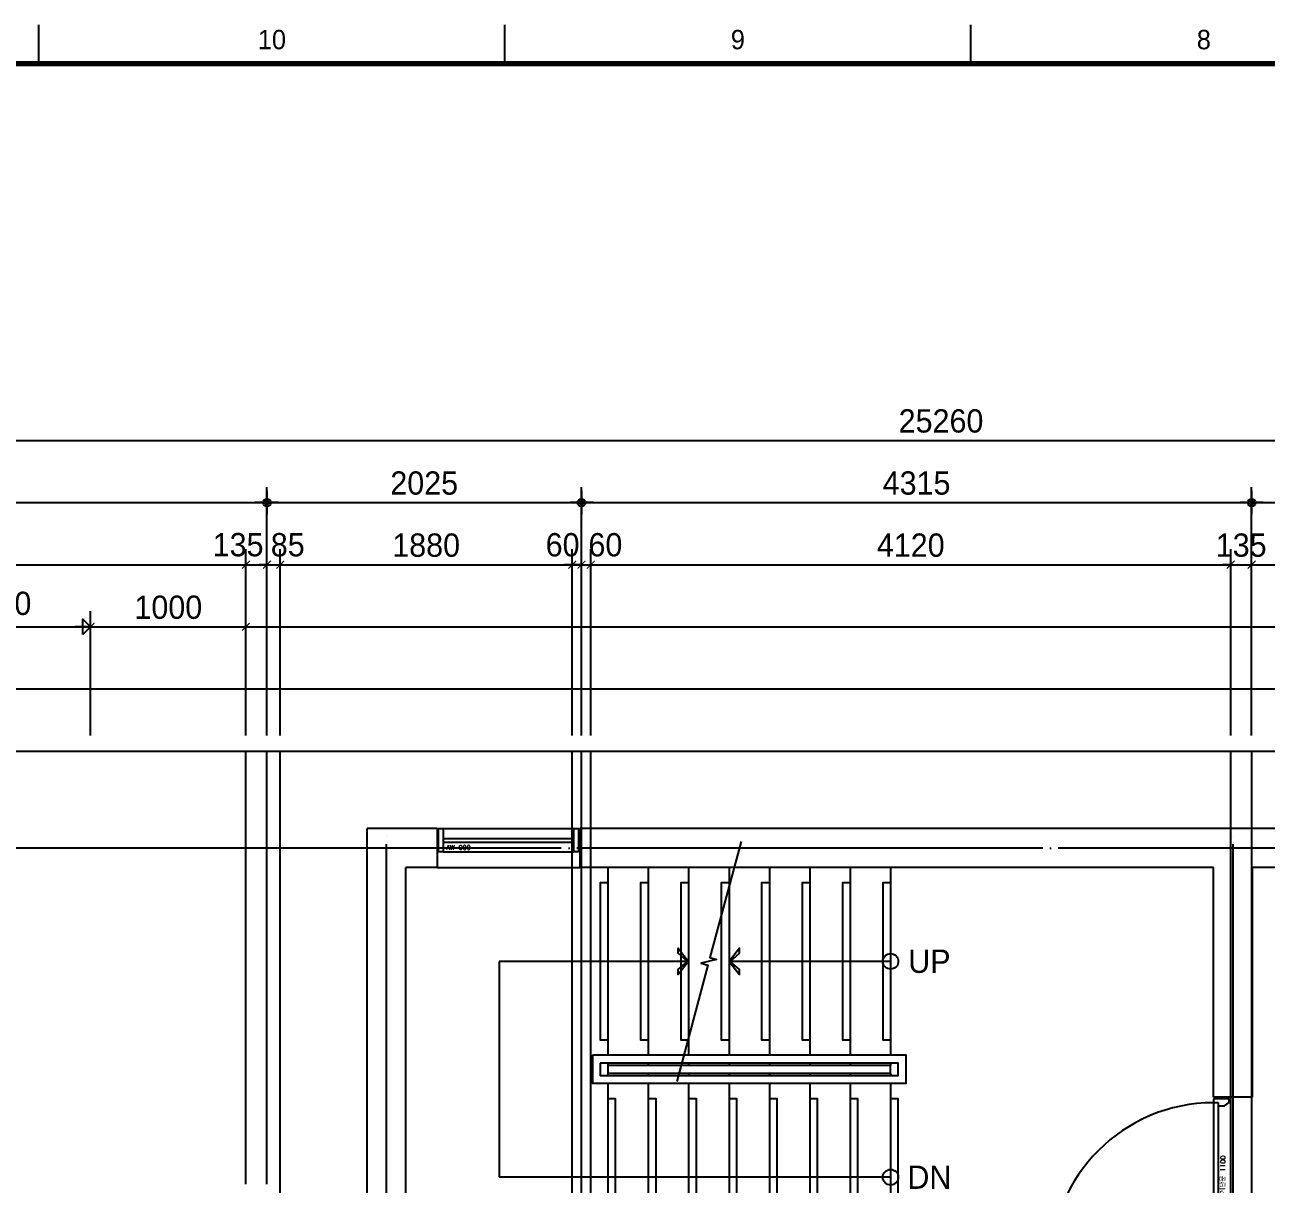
# Model space of a CAD drawing. Header units: millimetres. Extents: x -24416 to 92204, y -190080 to 23760.
# Drawn here: x 11959 to 19951, y -138747 to -131280 of the extents above; entities that cross this region are included whole.
import ezdxf
from ezdxf.enums import TextEntityAlignment as Align
from ezdxf.xclip import XClip

# ---------------------------------------------------------------- set-up
doc = ezdxf.new("R2010")
doc.units = ezdxf.units.MM
doc.header["$LTSCALE"] = 50
doc.header["$XCLIPFRAME"] = 0
doc.linetypes.add('AUDIT_D_220706163347-0', pattern=[0])
doc.linetypes.add('CEN', pattern=[62, 60, -1, 0, -1])
doc.layers.get('defpoints').update_dxf_attribs({"color": 139})
for name, color, linetype in [('AA-BORD-FORM', 7, 'Continuous'), ('AA-BORD-TEXT', 3, 'Continuous'), ('AA-XXXX-DIMS', 7, 'Continuous'), ('ARDM', 7, 'Continuous'), ('CEN_CON', 1, 'CEN'), ('CONC', 2, 'Continuous'), ('DIM', 7, 'AUDIT_D_220706163347-0'), ('DOOR', 4, 'Continuous'), ('ELE3_CON', 7, 'Continuous'), ('ROM', 7, 'AUDIT_D_220706163347-0'), ('STAIR', 4, 'Continuous'), ('WIN', 4, 'Continuous'), ('논슬립', 251, 'Continuous'), ('실명박스', 7, 'AUDIT_D_220706163347-0')]:
    doc.layers.add(name, color=color, linetype=linetype)
doc.layers.add('AA-XXXX-MC', color=153, linetype='AUDIT_D_220706163347-0', plot=False)
doc.layers.add('Def-PrintX', color=147, linetype='Continuous', plot=False)
doc.styles.add('HAUD01', font='Dotum.ttf')
doc.styles.get("Standard").update_dxf_attribs({"font": 'txt', "bigfont": 'whgtxt.shx'})
doc.styles.add('맑은고딕', font='malgun.ttf', dxfattribs={"width": 0.9})
doc.dimstyles.new('DIM-50', dxfattribs={"dimscale": 50, "dimtxt": 3, "dimasz": 1, "dimexe": 2, "dimexo": 2, "dimgap": 1, "dimtad": 1, "dimdec": 0, "dimzin": 0, "dimdsep": 46, "dimtxsty": '맑은고딕', "dimblk1": 'DIMDOT', "dimblk2": 'DIMDOT', "dimsah": 1, "dimcen": 0.09, "dimdle": 2, "dimclrd": 7, "dimclre": 7, "dimclrt": 3, "dimadec": 0, "dimazin": 0, "dimtfac": 1, "dimtdec": 0, "dimtix": 1, "dimtmove": 2, "dimatfit": 3, "dimldrblk": 'DIMDOT', "dimfxl": 1, "dimtolj": 1, "dimtzin": 0, "dimarcsym": 0})
doc.dimstyles.new('MCDIM-50', dxfattribs={"dimscale": 50, "dimtxt": 3, "dimasz": 1, "dimexe": 2, "dimexo": 2, "dimgap": 1, "dimtad": 1, "dimdec": 0, "dimzin": 0, "dimdsep": 46, "dimtxsty": '맑은고딕', "dimblk1": 'ARCHTICK', "dimblk2": 'ARCHTICK', "dimsah": 1, "dimcen": 0.09, "dimdle": 2, "dimclrd": 7, "dimclre": 7, "dimclrt": 3, "dimadec": 0, "dimazin": 0, "dimtfac": 1, "dimtdec": 0, "dimtix": 1, "dimtmove": 2, "dimatfit": 3, "dimldrblk": 'ARCHTICK', "dimfxl": 1, "dimtolj": 1, "dimtzin": 0, "dimarcsym": 0})
doc.dimstyles.new('외부100-win', dxfattribs={"dimscale": 50, "dimtxt": 3, "dimasz": 1, "dimexe": 2, "dimexo": 2.5, "dimgap": 1.5, "dimtad": 1, "dimdec": 0, "dimzin": 0, "dimdsep": 46, "dimtxsty": '맑은고딕', "dimblk": 'DO2-2', "dimblk1": 'DO2-2', "dimblk2": 'DIMDOT', "dimcen": 0.09, "dimdle": 2, "dimclrd": 7, "dimclre": 7, "dimclrt": 3, "dimadec": 0, "dimazin": 0, "dimtfac": 1, "dimtdec": 0, "dimtix": 1, "dimtmove": 2, "dimatfit": 3, "dimldrblk": 'DO2-2', "dimfxl": 1, "dimtolj": 1, "dimtzin": 0, "dimarcsym": 0})

# ---------------------------------------------------------------- blocks, each defined once
blk = doc.blocks.new('XR-FORM 청주월명')
at = {"layer": 'AA-BORD-FORM', "color": 2}
for p, q in [((241, 577), (241, 582)), ((301, 577), (301, 582)), ((361, 577), (361, 582))]:
    blk.add_line(p, q, dxfattribs=at)
at = {"layer": 'AA-BORD-FORM', "color": 2, "const_width": 0.682}
blk.add_lwpolyline([(21, 17), (21, 577), (821, 577), (821, 17)], close=True, dxfattribs=at)
at = {"layer": 'AA-BORD-TEXT', "color": 7, "style": 'HAUD01'}
for s, p in [('10', (271, 580.1)), ('9', (331, 580.1)), ('8', (391, 580.1))]:
    blk.add_text(s, height=2.5, dxfattribs=at).set_placement(p, align=Align.MIDDLE_CENTER)
blk = doc.blocks.new('FSD 계단문 1100')
at = {"layer": 'DOOR'}
for p, q in [((25, 100), (25, 1150)), ((0, 100), (0, 0)), ((25, 100), (0, 100)), ((0, 0), (0, 100)), ((55, 100), (25, 100)), ((25, 70), (25, 100)), ((1100, 100), (1075, 100)), ((1075, 100), (1075, 70)), ((1100, 0), (1100, 100)), ((0, 0), (25, 0)), ((45, 70), (25, 70)), ((45, 30), (25, 0)), ((45, 30), (45, 70)), ((1075, 70), (1055, 70)), ((1055, 70), (1055, 30)), ((1055, 30), (1075, 0)), ((1075, 0), (1100, 0))]:
    blk.add_line(p, q, dxfattribs=at)
at = {"layer": 'DOOR', "color": 8}
for p, q in [((1075, 100), (55, 100)), ((1055, 70), (45, 70))]:
    blk.add_line(p, q, dxfattribs=at)
at = {"layer": 'DOOR'}
blk.add_lwpolyline([(55, 100), (55, 1150), (25, 1150)], dxfattribs=at)
at = {"layer": 'DOOR', "color": 8}
blk.add_arc((23.3, 98.3), 1051.7, 0.09318, 89.90682, dxfattribs=at)
at = {"layer": 'Def-PrintX'}
blk.add_text('FSD 계단문 1100', height=30, dxfattribs=at).set_placement((560, 43.8), align=Align.MIDDLE)
blk = doc.blocks.new('STA-1')
at = {"layer": 'STAIR'}
for p, q in [((-3120, -1210), (-3120, 0)), ((-2860, -1210), (-2860, 0)), ((-2600, -1210), (-2600, 0)), ((-2340, -1210), (-2340, 0)), ((-2080, -1210), (-2080, 0)), ((-1820, -1210), (-1820, 0)), ((-1560, -1210), (-1560, 0)), ((-1300, -1210), (-1300, 0)), ((-3120, -605), (-600, -605)), ((-600, -1995), (-600, -605)), ((-3120, -1275), (-3120, -1260)), ((-3120, -1275), (-3120, -1260)), ((-2860, -1275), (-2860, -1260)), ((-2600, -1275), (-2600, -1260)), ((-2340, -1275), (-2340, -1260)), ((-2080, -1275), (-2080, -1260)), ((-1820, -1275), (-1820, -1260)), ((-1560, -1275), (-1560, -1260)), ((-1300, -1275), (-1300, -1260)), ((-3120, -1340), (-3120, -1325)), ((-3120, -1340), (-3120, -1325)), ((-2860, -1340), (-2860, -1325)), ((-2600, -1340), (-2600, -1325)), ((-2340, -1340), (-2340, -1325)), ((-2080, -1340), (-2080, -1325)), ((-1820, -1340), (-1820, -1325)), ((-1560, -1340), (-1560, -1325)), ((-1300, -1340), (-1300, -1325)), ((-3120, -2600), (-3120, -1390)), ((-2860, -2600), (-2860, -1390)), ((-2600, -2600), (-2600, -1390)), ((-2340, -2600), (-2340, -1390)), ((-2080, -2600), (-2080, -1390)), ((-1820, -2600), (-1820, -1390)), ((-1560, -2600), (-1560, -1390)), ((-1300, -2600), (-1300, -1390)), ((-3120, -1995), (-2080, -1995)), ((-1820, -1995), (-600, -1995))]:
    blk.add_line(p, q, dxfattribs=at)
for points in [[(-1200, -1390), (-1200, -1210), (-3220, -1210), (-3220, -1390)], [(-1250, -1340), (-1250, -1260), (-3170, -1260), (-3170, -1340)], [(-1300, -1325), (-1300, -1275), (-3120, -1275), (-3120, -1325)], [(-2080, -1995), (-2148, -1909.7), (-2148, -1942.1), (-2086.5, -1995), (-2148, -2047.9), (-2148, -2080.3)], [(-1820, -1995), (-1752, -1909.7), (-1752, -1942.1), (-1813.5, -1995), (-1752, -2047.9), (-1752, -2080.3)]]:
    blk.add_lwpolyline(points, close=True, dxfattribs=at)
blk.add_lwpolyline([(-2157.1, -2767.7), (-1956.5, -2019.1), (-1999.9, -2007.5), (-1900.1, -1982.5), (-1943.5, -1970.9), (-1742.9, -1222.3)], dxfattribs=at)
for centre in [(-3120, -605), (-3120, -1995)]:
    blk.add_circle(centre, 50, dxfattribs=at)
at = {"layer": '논슬립'}
for points in [[(-3120, -100), (-3170, -100), (-3170, -1110), (-3120, -1110)], [(-2860, -100), (-2910, -100), (-2910, -1110), (-2860, -1110)], [(-2600, -100), (-2650, -100), (-2650, -1110), (-2600, -1110)], [(-2340, -100), (-2390, -100), (-2390, -1110), (-2340, -1110)], [(-2080, -100), (-2130, -100), (-2130, -1110), (-2080, -1110)], [(-1820, -100), (-1870, -100), (-1870, -1110), (-1820, -1110)], [(-1560, -100), (-1610, -100), (-1610, -1110), (-1560, -1110)], [(-1300, -100), (-1350, -100), (-1350, -1110), (-1300, -1110)], [(-3120, -2500), (-3070, -2500), (-3070, -1490), (-3120, -1490)], [(-2860, -2500), (-2810, -2500), (-2810, -1490), (-2860, -1490)], [(-2600, -2500), (-2550, -2500), (-2550, -1490), (-2600, -1490)], [(-2340, -2500), (-2290, -2500), (-2290, -1490), (-2340, -1490)], [(-2080, -2500), (-2030, -2500), (-2030, -1490), (-2080, -1490)], [(-1820, -2500), (-1770, -2500), (-1770, -1490), (-1820, -1490)], [(-1560, -2500), (-1510, -2500), (-1510, -1490), (-1560, -1490)], [(-1300, -2500), (-1250, -2500), (-1250, -1490), (-1300, -1490)]]:
    blk.add_lwpolyline(points, dxfattribs=at)
blk = doc.blocks.new('AW 900')
at = {"layer": 'defpoints'}
for p, q in [((-150, 920), (0, 920)), ((-150, 0), (0, 0))]:
    blk.add_line(p, q, dxfattribs=at)
at = {"layer": 'WIN', "color": 8}
for p, q in [((-150, 40), (-150, 880)), ((0, 40), (0, 880))]:
    blk.add_line(p, q, dxfattribs=at)
at = {"layer": 'WIN'}
for p, q in [((-87, 40), (-87, 880)), ((-63, 40), (-63, 880))]:
    blk.add_line(p, q, dxfattribs=at)
for points in [[(0, 910), (0, 880), (-150, 880), (-150, 910)], [(0, 40), (0, 10), (-150, 10), (-150, 40)]]:
    blk.add_lwpolyline(points, close=True, dxfattribs=at)
at = {"layer": 'Def-PrintX'}
blk.add_text('AW 900', height=30, rotation=90, dxfattribs=at).set_placement((-28.4, 138), align=Align.MIDDLE)
blk = doc.blocks.new('CO-106-MF', base_point=(321577.8, -11662.9))
at = {"layer": 'CEN_CON'}
for p, q in [((351342.8, -9112.9), (351342.8, -6012.9)), ((356792.8, -9112.9), (356792.8, -6012.9)), ((361767.8, -6137.9), (351217.8, -6137.9))]:
    blk.add_line(p, q, dxfattribs=at)
at = {"layer": 'CONC'}
for p, q in [((351217.8, -8602.9), (351217.8, -6012.9)), ((351667.8, -6012.9), (351217.8, -6012.9)), ((351667.8, -6012.9), (351667.8, -6262.9)), ((352587.8, -6012.9), (352587.8, -6262.9)), ((357307.8, -6012.9), (352587.8, -6012.9)), ((351467.8, -8862.9), (351467.8, -6262.9)), ((351667.8, -6262.9), (351467.8, -6262.9)), ((356667.8, -6262.9), (352587.8, -6262.9)), ((356667.8, -7742.9), (356667.8, -6262.9)), ((356917.8, -7742.9), (356917.8, -6262.9)), ((357307.8, -6262.9), (356917.8, -6262.9)), ((356917.8, -7742.9), (356667.8, -7742.9))]:
    blk.add_line(p, q, dxfattribs=at)
at = {"layer": 'ELE3_CON'}
blk.add_line((351667.8, -6262.9), (352587.8, -6262.9), dxfattribs=at)
at = {"rotation": 180}
blk.add_blockref('STA-1', (351467.8, -8862.9), dxfattribs=at)
at = {"layer": 'DOOR', "rotation": 90}
blk.add_blockref('FSD 계단문 1100', (356767.8, -8852.9), dxfattribs=at)
at = {"layer": 'WIN', "rotation": 270}
blk.add_blockref('AW 900', (351667.8, -6162.9), dxfattribs=at)
blk = doc.blocks.new('A$C415C5DAF')
at = {"layer": 'AA-XXXX-MC'}
for p, q in [((897.6, -157124.5), (897.6, -154334.5)), ((1117.6, -160384.5), (1117.6, -154334.5)), ((2997.6, -160384.5), (2997.6, -154334.5)), ((3117.6, -160384.5), (3117.6, -154334.5)), ((7237.6, -160384.5), (7237.6, -154334.5))]:
    blk.add_line(p, q, dxfattribs=at)
at = {"layer": 'CEN_CON'}
for p, q in [((1032.6, -157124.5), (1032.6, -154334.5)), ((3057.6, -160384.5), (3057.6, -154334.5)), ((7372.6, -160384.5), (7372.6, -154334.5)), ((1677.6, -154959.5), (-8908.5, -154959.5))]:
    blk.add_line(p, q, dxfattribs=at)
at = {"layer": 'ROM', "color": 3, "style": 'HAUD01'}
for s, p in [('UP', (5297.6, -155689.5)), ('DN', (5297.6, -157079.5))]:
    blk.add_text(s, height=150, dxfattribs=at).set_placement(p, align=Align.MIDDLE)
blk = doc.blocks.new('DIMDOT')
at = {"layer": 'AA-XXXX-DIMS'}
for p, q in [((-1.5, 0), (1.5, 0)), ((0, -1.5), (0, 1.5))]:
    blk.add_line(p, q, dxfattribs=at)
for radius in [0.5, 0.25]:
    blk.add_circle((0, 0), radius, dxfattribs=at)
blk = doc.blocks.new('*D368')
at = {"layer": 'defpoints', "color": 0, "transparency": 16777216}
for p in [(16604.7, -158117.4), (12864.7, -159717.4), (16604.7, -159717.4)]:
    blk.add_point(p, dxfattribs=at)
at = {"layer": 'DIM', "color": 7, "lineweight": -2, "transparency": 16777216}
for p, q in [((12864.7, -159617.4), (12864.7, -158017.4)), ((16604.7, -159617.4), (16604.7, -158017.4)), ((12914.7, -158117.4), (16554.7, -158117.4))]:
    blk.add_line(p, q, dxfattribs=at)
at = {"layer": 'DIM', "color": 7, "lineweight": -2, "transparency": 16777216, "xscale": 50, "yscale": 50, "zscale": 50, "rotation": 180}
blk.add_blockref('DIMDOT', (12864.7, -158117.4), dxfattribs=at)
at = {"layer": 'DIM', "color": 7, "lineweight": -2, "transparency": 16777216, "xscale": 50, "yscale": 50, "zscale": 50}
blk.add_blockref('DIMDOT', (16604.7, -158117.4), dxfattribs=at)
at = {"layer": 'DIM', "color": 3, "transparency": 16777216, "insert": (14734.7, -157992.3), "char_height": 150, "attachment_point": 5, "style": 'HAUD01'}
blk.add_mtext('\\A1;3740', dxfattribs=at)
blk = doc.blocks.new('*D369')
at = {"layer": 'defpoints', "color": 0, "transparency": 16777216}
for p in [(18629.7, -158117.4), (16604.7, -159717.4), (18629.7, -159717.4)]:
    blk.add_point(p, dxfattribs=at)
at = {"layer": 'DIM', "color": 7, "lineweight": -2, "transparency": 16777216}
for p, q in [((16604.7, -159617.4), (16604.7, -158017.4)), ((18629.7, -159617.4), (18629.7, -158017.4)), ((16654.7, -158117.4), (18579.7, -158117.4))]:
    blk.add_line(p, q, dxfattribs=at)
at = {"layer": 'DIM', "color": 7, "lineweight": -2, "transparency": 16777216, "xscale": 50, "yscale": 50, "zscale": 50, "rotation": 180}
blk.add_blockref('DIMDOT', (16604.7, -158117.4), dxfattribs=at)
at = {"layer": 'DIM', "color": 7, "lineweight": -2, "transparency": 16777216, "xscale": 50, "yscale": 50, "zscale": 50}
blk.add_blockref('DIMDOT', (18629.7, -158117.4), dxfattribs=at)
at = {"layer": 'DIM', "color": 3, "transparency": 16777216, "insert": (17617.2, -157992.3), "char_height": 150, "attachment_point": 5, "style": 'HAUD01'}
blk.add_mtext('\\A1;2025', dxfattribs=at)
blk = doc.blocks.new('*D370')
at = {"layer": 'defpoints', "color": 0, "transparency": 16777216}
for p in [(22944.7, -158117.4), (18629.7, -159717.4), (22944.7, -159717.4)]:
    blk.add_point(p, dxfattribs=at)
at = {"layer": 'DIM', "color": 7, "lineweight": -2, "transparency": 16777216}
for p, q in [((18629.7, -159617.4), (18629.7, -158017.4)), ((22944.7, -159617.4), (22944.7, -158017.4)), ((18679.7, -158117.4), (22894.7, -158117.4))]:
    blk.add_line(p, q, dxfattribs=at)
at = {"layer": 'DIM', "color": 7, "lineweight": -2, "transparency": 16777216, "xscale": 50, "yscale": 50, "zscale": 50, "rotation": 180}
blk.add_blockref('DIMDOT', (18629.7, -158117.4), dxfattribs=at)
at = {"layer": 'DIM', "color": 7, "lineweight": -2, "transparency": 16777216, "xscale": 50, "yscale": 50, "zscale": 50}
blk.add_blockref('DIMDOT', (22944.7, -158117.4), dxfattribs=at)
at = {"layer": 'DIM', "color": 3, "transparency": 16777216, "insert": (20787.2, -157992.3), "char_height": 150, "attachment_point": 5, "style": 'HAUD01'}
blk.add_mtext('\\A1;4315', dxfattribs=at)
blk = doc.blocks.new('*D371')
at = {"layer": 'defpoints', "color": 0, "transparency": 16777216}
for p in [(24909.7, -158117.4), (22944.7, -159717.4), (24909.7, -159717.4)]:
    blk.add_point(p, dxfattribs=at)
at = {"layer": 'DIM', "color": 7, "lineweight": -2, "transparency": 16777216}
for p, q in [((22944.7, -159617.4), (22944.7, -158017.4)), ((24909.7, -159617.4), (24909.7, -158017.4)), ((22994.7, -158117.4), (24859.7, -158117.4))]:
    blk.add_line(p, q, dxfattribs=at)
at = {"layer": 'DIM', "color": 7, "lineweight": -2, "transparency": 16777216, "xscale": 50, "yscale": 50, "zscale": 50, "rotation": 180}
blk.add_blockref('DIMDOT', (22944.7, -158117.4), dxfattribs=at)
at = {"layer": 'DIM', "color": 7, "lineweight": -2, "transparency": 16777216, "xscale": 50, "yscale": 50, "zscale": 50}
blk.add_blockref('DIMDOT', (24909.7, -158117.4), dxfattribs=at)
at = {"layer": 'DIM', "color": 3, "transparency": 16777216, "insert": (23927.2, -157992.3), "char_height": 150, "attachment_point": 5, "style": 'HAUD01'}
blk.add_mtext('\\A1;1965', dxfattribs=at)
blk = doc.blocks.new('*D378')
at = {"layer": 'defpoints', "color": 0, "transparency": 16777216}
for p in [(33574.7, -157717.4), (8314.7, -159717.4), (33574.7, -159717.4)]:
    blk.add_point(p, dxfattribs=at)
at = {"layer": 'DIM', "color": 7, "lineweight": -2, "transparency": 16777216}
for p, q in [((8314.7, -159617.4), (8314.7, -157617.4)), ((33574.7, -159617.4), (33574.7, -157617.4)), ((8364.7, -157717.4), (33524.7, -157717.4))]:
    blk.add_line(p, q, dxfattribs=at)
at = {"layer": 'DIM', "color": 7, "lineweight": -2, "transparency": 16777216, "xscale": 50, "yscale": 50, "zscale": 50, "rotation": 180}
blk.add_blockref('DIMDOT', (8314.7, -157717.4), dxfattribs=at)
at = {"layer": 'DIM', "color": 7, "lineweight": -2, "transparency": 16777216, "xscale": 50, "yscale": 50, "zscale": 50}
blk.add_blockref('DIMDOT', (33574.7, -157717.4), dxfattribs=at)
at = {"layer": 'DIM', "color": 3, "transparency": 16777216, "insert": (20944.7, -157592.3), "char_height": 150, "attachment_point": 5, "style": 'HAUD01'}
blk.add_mtext('\\A1;25260', dxfattribs=at)
blk = doc.blocks.new('_ArchTick')
at = {"color": 0, "linetype": 'ByBlock', "const_width": 0.15}
blk.add_lwpolyline([(-0.5, -0.5), (0.5, 0.5)], dxfattribs=at)
blk = doc.blocks.new('*D383')
at = {"layer": 'defpoints', "color": 0, "linetype": 'ByBlock', "transparency": 16777216}
for p in [(16469.7, -158517.4), (13069.7, -159717.4), (16469.7, -159717.4)]:
    blk.add_point(p, dxfattribs=at)
at = {"layer": 'DIM', "color": 7, "linetype": 'ByBlock', "lineweight": -2, "transparency": 16777216}
for p, q in [((13069.7, -159617.4), (13069.7, -158417.4)), ((16469.7, -159617.4), (16469.7, -158417.4)), ((12969.7, -158517.4), (16569.7, -158517.4))]:
    blk.add_line(p, q, dxfattribs=at)
at = {"layer": 'DIM', "color": 7, "linetype": 'ByBlock', "lineweight": -2, "transparency": 16777216, "xscale": 50, "yscale": 50, "zscale": 50, "rotation": 180}
blk.add_blockref('_ArchTick', (13069.7, -158517.4), dxfattribs=at)
at = {"layer": 'DIM', "color": 7, "linetype": 'ByBlock', "lineweight": -2, "transparency": 16777216, "xscale": 50, "yscale": 50, "zscale": 50}
blk.add_blockref('_ArchTick', (16469.7, -158517.4), dxfattribs=at)
at = {"layer": 'DIM', "color": 3, "linetype": 'ByBlock', "transparency": 16777216, "insert": (14769.7, -158392.3), "char_height": 150, "attachment_point": 5, "style": 'HAUD01'}
blk.add_mtext('\\A1;3400', dxfattribs=at)
blk = doc.blocks.new('*D384')
at = {"layer": 'defpoints', "color": 0, "linetype": 'ByBlock', "transparency": 16777216}
for p in [(16604.7, -158517.4), (16469.7, -159717.4), (16604.7, -159717.4)]:
    blk.add_point(p, dxfattribs=at)
at = {"layer": 'DIM', "color": 7, "linetype": 'ByBlock', "lineweight": -2, "transparency": 16777216}
for p, q in [((16469.7, -159617.4), (16469.7, -158417.4)), ((16604.7, -159617.4), (16604.7, -158417.4)), ((16369.7, -158517.4), (16704.7, -158517.4))]:
    blk.add_line(p, q, dxfattribs=at)
at = {"layer": 'DIM', "color": 7, "linetype": 'ByBlock', "lineweight": -2, "transparency": 16777216, "xscale": 50, "yscale": 50, "zscale": 50, "rotation": 180}
blk.add_blockref('_ArchTick', (16469.7, -158517.4), dxfattribs=at)
at = {"layer": 'DIM', "color": 7, "linetype": 'ByBlock', "lineweight": -2, "transparency": 16777216, "xscale": 50, "yscale": 50, "zscale": 50}
blk.add_blockref('_ArchTick', (16604.7, -158517.4), dxfattribs=at)
at = {"layer": 'DIM', "color": 3, "linetype": 'ByBlock', "transparency": 16777216, "insert": (16418.9, -158389.5), "char_height": 150, "attachment_point": 5, "style": 'HAUD01'}
blk.add_mtext('\\A1;135', dxfattribs=at)
blk = doc.blocks.new('*D385')
at = {"layer": 'defpoints', "color": 0, "linetype": 'ByBlock', "transparency": 16777216}
for p in [(16689.7, -158517.4), (16604.7, -159717.4), (16689.7, -159717.4)]:
    blk.add_point(p, dxfattribs=at)
at = {"layer": 'DIM', "color": 7, "linetype": 'ByBlock', "lineweight": -2, "transparency": 16777216}
for p, q in [((16604.7, -159617.4), (16604.7, -158417.4)), ((16689.7, -159617.4), (16689.7, -158417.4)), ((16604.7, -158517.4), (16554.7, -158517.4)), ((16604.7, -158517.4), (16689.7, -158517.4)), ((16689.7, -158517.4), (16739.7, -158517.4))]:
    blk.add_line(p, q, dxfattribs=at)
at = {"layer": 'DIM', "color": 7, "linetype": 'ByBlock', "lineweight": -2, "transparency": 16777216, "xscale": 50, "yscale": 50, "zscale": 50}
blk.add_blockref('_ArchTick', (16604.7, -158517.4), dxfattribs=at)
at = {"layer": 'DIM', "color": 7, "linetype": 'ByBlock', "lineweight": -2, "transparency": 16777216, "xscale": 50, "yscale": 50, "zscale": 50, "rotation": 180}
blk.add_blockref('_ArchTick', (16689.7, -158517.4), dxfattribs=at)
at = {"layer": 'DIM', "color": 3, "linetype": 'ByBlock', "transparency": 16777216, "insert": (16738.6, -158389.9), "char_height": 150, "attachment_point": 5, "style": 'HAUD01'}
blk.add_mtext('\\A1;85', dxfattribs=at)
blk = doc.blocks.new('*D386')
at = {"layer": 'defpoints', "color": 0, "linetype": 'ByBlock', "transparency": 16777216}
for p in [(18569.7, -158517.4), (16689.7, -159717.4), (18569.7, -159717.4)]:
    blk.add_point(p, dxfattribs=at)
at = {"layer": 'DIM', "color": 7, "linetype": 'ByBlock', "lineweight": -2, "transparency": 16777216}
for p, q in [((16689.7, -159617.4), (16689.7, -158417.4)), ((18569.7, -159617.4), (18569.7, -158417.4)), ((16589.7, -158517.4), (18669.7, -158517.4))]:
    blk.add_line(p, q, dxfattribs=at)
at = {"layer": 'DIM', "color": 7, "linetype": 'ByBlock', "lineweight": -2, "transparency": 16777216, "xscale": 50, "yscale": 50, "zscale": 50, "rotation": 180}
blk.add_blockref('_ArchTick', (16689.7, -158517.4), dxfattribs=at)
at = {"layer": 'DIM', "color": 7, "linetype": 'ByBlock', "lineweight": -2, "transparency": 16777216, "xscale": 50, "yscale": 50, "zscale": 50}
blk.add_blockref('_ArchTick', (18569.7, -158517.4), dxfattribs=at)
at = {"layer": 'DIM', "color": 3, "linetype": 'ByBlock', "transparency": 16777216, "insert": (17629.7, -158392.3), "char_height": 150, "attachment_point": 5, "style": 'HAUD01'}
blk.add_mtext('\\A1;1880', dxfattribs=at)
blk = doc.blocks.new('*D387')
at = {"layer": 'defpoints', "color": 0, "linetype": 'ByBlock', "transparency": 16777216}
for p in [(18629.7, -158517.4), (18569.7, -159717.4), (18629.7, -159717.4)]:
    blk.add_point(p, dxfattribs=at)
at = {"layer": 'DIM', "color": 7, "linetype": 'ByBlock', "lineweight": -2, "transparency": 16777216}
for p, q in [((18569.7, -159617.4), (18569.7, -158417.4)), ((18629.7, -159617.4), (18629.7, -158417.4)), ((18569.7, -158517.4), (18519.7, -158517.4)), ((18569.7, -158517.4), (18629.7, -158517.4)), ((18629.7, -158517.4), (18679.7, -158517.4))]:
    blk.add_line(p, q, dxfattribs=at)
at = {"layer": 'DIM', "color": 7, "linetype": 'ByBlock', "lineweight": -2, "transparency": 16777216, "xscale": 50, "yscale": 50, "zscale": 50}
blk.add_blockref('_ArchTick', (18569.7, -158517.4), dxfattribs=at)
at = {"layer": 'DIM', "color": 7, "linetype": 'ByBlock', "lineweight": -2, "transparency": 16777216, "xscale": 50, "yscale": 50, "zscale": 50, "rotation": 180}
blk.add_blockref('_ArchTick', (18629.7, -158517.4), dxfattribs=at)
at = {"layer": 'DIM', "color": 3, "linetype": 'ByBlock', "transparency": 16777216, "insert": (18508.2, -158389.9), "char_height": 150, "attachment_point": 5, "style": 'HAUD01'}
blk.add_mtext('\\A1;60', dxfattribs=at)
blk = doc.blocks.new('*D388')
at = {"layer": 'defpoints', "color": 0, "linetype": 'ByBlock', "transparency": 16777216}
for p in [(18689.7, -158517.4), (18629.7, -159717.4), (18689.7, -159717.4)]:
    blk.add_point(p, dxfattribs=at)
at = {"layer": 'DIM', "color": 7, "linetype": 'ByBlock', "lineweight": -2, "transparency": 16777216}
for p, q in [((18629.7, -159617.4), (18629.7, -158417.4)), ((18689.7, -159617.4), (18689.7, -158417.4)), ((18629.7, -158517.4), (18579.7, -158517.4)), ((18629.7, -158517.4), (18689.7, -158517.4)), ((18689.7, -158517.4), (18739.7, -158517.4))]:
    blk.add_line(p, q, dxfattribs=at)
at = {"layer": 'DIM', "color": 7, "linetype": 'ByBlock', "lineweight": -2, "transparency": 16777216, "xscale": 50, "yscale": 50, "zscale": 50}
blk.add_blockref('_ArchTick', (18629.7, -158517.4), dxfattribs=at)
at = {"layer": 'DIM', "color": 7, "linetype": 'ByBlock', "lineweight": -2, "transparency": 16777216, "xscale": 50, "yscale": 50, "zscale": 50, "rotation": 180}
blk.add_blockref('_ArchTick', (18689.7, -158517.4), dxfattribs=at)
at = {"layer": 'DIM', "color": 3, "linetype": 'ByBlock', "transparency": 16777216, "insert": (18783.9, -158389.9), "char_height": 150, "attachment_point": 5, "style": 'HAUD01'}
blk.add_mtext('\\A1;60', dxfattribs=at)
blk = doc.blocks.new('*D389')
at = {"layer": 'defpoints', "color": 0, "linetype": 'ByBlock', "transparency": 16777216}
for p in [(22809.7, -158517.4), (18689.7, -159717.4), (22809.7, -159717.4)]:
    blk.add_point(p, dxfattribs=at)
at = {"layer": 'DIM', "color": 7, "linetype": 'ByBlock', "lineweight": -2, "transparency": 16777216}
for p, q in [((18689.7, -159617.4), (18689.7, -158417.4)), ((22809.7, -159617.4), (22809.7, -158417.4)), ((18589.7, -158517.4), (22909.7, -158517.4))]:
    blk.add_line(p, q, dxfattribs=at)
at = {"layer": 'DIM', "color": 7, "linetype": 'ByBlock', "lineweight": -2, "transparency": 16777216, "xscale": 50, "yscale": 50, "zscale": 50, "rotation": 180}
blk.add_blockref('_ArchTick', (18689.7, -158517.4), dxfattribs=at)
at = {"layer": 'DIM', "color": 7, "linetype": 'ByBlock', "lineweight": -2, "transparency": 16777216, "xscale": 50, "yscale": 50, "zscale": 50}
blk.add_blockref('_ArchTick', (22809.7, -158517.4), dxfattribs=at)
at = {"layer": 'DIM', "color": 3, "linetype": 'ByBlock', "transparency": 16777216, "insert": (20749.7, -158392.3), "char_height": 150, "attachment_point": 5, "style": 'HAUD01'}
blk.add_mtext('\\A1;4120', dxfattribs=at)
blk = doc.blocks.new('*D390')
at = {"layer": 'defpoints', "color": 0, "linetype": 'ByBlock', "transparency": 16777216}
for p in [(22944.7, -158517.4), (22809.7, -159717.4), (22944.7, -159717.4)]:
    blk.add_point(p, dxfattribs=at)
at = {"layer": 'DIM', "color": 7, "linetype": 'ByBlock', "lineweight": -2, "transparency": 16777216}
for p, q in [((22809.7, -159617.4), (22809.7, -158417.4)), ((22944.7, -159617.4), (22944.7, -158417.4)), ((22809.7, -158517.4), (22759.7, -158517.4)), ((22809.7, -158517.4), (22944.7, -158517.4)), ((22944.7, -158517.4), (22994.7, -158517.4))]:
    blk.add_line(p, q, dxfattribs=at)
at = {"layer": 'DIM', "color": 7, "linetype": 'ByBlock', "lineweight": -2, "transparency": 16777216, "xscale": 50, "yscale": 50, "zscale": 50}
blk.add_blockref('_ArchTick', (22809.7, -158517.4), dxfattribs=at)
at = {"layer": 'DIM', "color": 7, "linetype": 'ByBlock', "lineweight": -2, "transparency": 16777216, "xscale": 50, "yscale": 50, "zscale": 50, "rotation": 180}
blk.add_blockref('_ArchTick', (22944.7, -158517.4), dxfattribs=at)
at = {"layer": 'DIM', "color": 3, "linetype": 'ByBlock', "transparency": 16777216, "insert": (22877.2, -158392.3), "char_height": 150, "attachment_point": 5, "style": 'HAUD01'}
blk.add_mtext('\\A1;135', dxfattribs=at)
blk = doc.blocks.new('DO2-2')
at = {"layer": 'ARDM'}
blk.add_line((0, 0), (-2, 0), dxfattribs=at)
blk.add_lwpolyline([(-1, -1), (-1, 1), (0, 0)], close=True, dxfattribs=at)
blk = doc.blocks.new('*D407')
at = {"layer": 'defpoints', "color": 0, "linetype": 'ByBlock', "transparency": 16777216}
for p in [(15469.7, -158917.4), (14269.7, -159717.4), (15469.7, -159717.4)]:
    blk.add_point(p, dxfattribs=at)
at = {"layer": 'DIM', "color": 7, "linetype": 'ByBlock', "lineweight": -2, "transparency": 16777216}
for p, q in [((14269.7, -159592.4), (14269.7, -158817.4)), ((15469.7, -159592.4), (15469.7, -158817.4)), ((14319.7, -158917.4), (15419.7, -158917.4))]:
    blk.add_line(p, q, dxfattribs=at)
at = {"layer": 'DIM', "color": 7, "linetype": 'ByBlock', "lineweight": -2, "transparency": 16777216, "xscale": 50, "yscale": 50, "zscale": 50, "rotation": 180}
blk.add_blockref('DO2-2', (14269.7, -158917.4), dxfattribs=at)
at = {"layer": 'DIM', "color": 7, "linetype": 'ByBlock', "lineweight": -2, "transparency": 16777216, "xscale": 50, "yscale": 50, "zscale": 50}
blk.add_blockref('DO2-2', (15469.7, -158917.4), dxfattribs=at)
at = {"layer": 'DIM', "color": 3, "linetype": 'ByBlock', "transparency": 16777216, "insert": (14869.7, -158767.3), "char_height": 150, "attachment_point": 5, "style": 'HAUD01'}
blk.add_mtext('\\A1;1200', dxfattribs=at)
blk = doc.blocks.new('*D408')
at = {"layer": 'defpoints', "color": 0, "linetype": 'ByBlock', "transparency": 16777216}
for p in [(16469.7, -158917.4), (15469.7, -159717.4), (16469.7, -159717.4)]:
    blk.add_point(p, dxfattribs=at)
at = {"layer": 'DIM', "color": 7, "linetype": 'ByBlock', "lineweight": -2, "transparency": 16777216}
for p, q in [((15469.7, -159617.4), (15469.7, -158817.4)), ((16469.7, -159617.4), (16469.7, -158817.4)), ((15369.7, -158917.4), (16569.7, -158917.4))]:
    blk.add_line(p, q, dxfattribs=at)
at = {"layer": 'DIM', "color": 7, "linetype": 'ByBlock', "lineweight": -2, "transparency": 16777216, "xscale": 50, "yscale": 50, "zscale": 50, "rotation": 180}
blk.add_blockref('_ArchTick', (15469.7, -158917.4), dxfattribs=at)
at = {"layer": 'DIM', "color": 7, "linetype": 'ByBlock', "lineweight": -2, "transparency": 16777216, "xscale": 50, "yscale": 50, "zscale": 50}
blk.add_blockref('_ArchTick', (16469.7, -158917.4), dxfattribs=at)
at = {"layer": 'DIM', "color": 3, "linetype": 'ByBlock', "transparency": 16777216, "insert": (15969.7, -158792.3), "char_height": 150, "attachment_point": 5, "style": 'HAUD01'}
blk.add_mtext('\\A1;1000', dxfattribs=at)
blk = doc.blocks.new('DIM-1108')
at = {"layer": 'DIM'}
for base, p1, p2, picture, middle in [((33574.7, -157717.4), (8314.7, -159717.4), (33574.7, -159717.4), '*D378', (20944.7, -157592.3)), ((16604.7, -158117.4), (12864.7, -159717.4), (16604.7, -159717.4), '*D368', (14734.7, -157992.3)), ((18629.7, -158117.4), (16604.7, -159717.4), (18629.7, -159717.4), '*D369', (17617.2, -157992.3)), ((22944.7, -158117.4), (18629.7, -159717.4), (22944.7, -159717.4), '*D370', (20787.2, -157992.3)), ((24909.7, -158117.4), (22944.7, -159717.4), (24909.7, -159717.4), '*D371', (23927.2, -157992.3))]:
    dim = blk.add_linear_dim(base=base, p1=p1, p2=p2, dimstyle='DIM-50', override={"dimscale": 50, "dimtxsty": 'HAUD01'}, dxfattribs=at)
    dim.commit()
    dim.dimension.update_dxf_attribs({"geometry": picture, "text_midpoint": middle})
at = {"layer": 'DIM', "linetype": 'ByBlock'}
for base, p1, p2, dimstyle, picture, middle in [((16469.7, -158517.4), (13069.7, -159717.4), (16469.7, -159717.4), 'MCDIM-50', '*D383', (14769.7, -158392.3)), ((18569.7, -158517.4), (16689.7, -159717.4), (18569.7, -159717.4), 'MCDIM-50', '*D386', (17629.7, -158392.3)), ((22809.7, -158517.4), (18689.7, -159717.4), (22809.7, -159717.4), 'MCDIM-50', '*D389', (20749.7, -158392.3)), ((22944.7, -158517.4), (22809.7, -159717.4), (22944.7, -159717.4), 'MCDIM-50', '*D390', (22877.2, -158392.3)), ((15469.7, -158917.4), (14269.7, -159717.4), (15469.7, -159717.4), '외부100-win', '*D407', (14869.7, -158767.3)), ((16469.7, -158917.4), (15469.7, -159717.4), (16469.7, -159717.4), 'MCDIM-50', '*D408', (15969.7, -158792.3))]:
    dim = blk.add_linear_dim(base=base, p1=p1, p2=p2, dimstyle=dimstyle, override={"dimtxsty": 'HAUD01'}, dxfattribs=at)
    dim.commit()
    dim.dimension.update_dxf_attribs({"geometry": picture, "text_midpoint": middle})
for base, p1, p2, picture, middle in [((16604.7, -158517.4), (16469.7, -159717.4), (16604.7, -159717.4), '*D384', (16418.9, -158389.5)), ((16689.7, -158517.4), (16604.7, -159717.4), (16689.7, -159717.4), '*D385', (16738.6, -158389.9)), ((18629.7, -158517.4), (18569.7, -159717.4), (18629.7, -159717.4), '*D387', (18508.2, -158389.9)), ((18689.7, -158517.4), (18629.7, -159717.4), (18689.7, -159717.4), '*D388', (18783.9, -158389.9))]:
    dim = blk.add_linear_dim(base=base, p1=p1, p2=p2, dimstyle='MCDIM-50', override={"dimtxsty": 'HAUD01'}, dxfattribs=at)
    dim.commit()
    dim.dimension.update_dxf_attribs({"geometry": picture, "text_midpoint": middle, "dimtype": 128})

msp = doc.modelspace()

# ---------------------------------------------------------------- linework, layer by layer
at = {"layer": 'defpoints'}
for points in [[(1576.9, -133957.4), (37093, -133957.4), (37093, -151682.4), (1576.9, -151682.4)], [(1976.9, -134357.4), (36693, -134357.4), (36693, -151282.4), (1976.9, -151282.4)], [(2376.9, -134757.4), (36293, -134757.4), (36293, -150882.4), (2376.9, -150882.4)], [(2776.9, -135157.4), (35893, -135157.4), (35893, -150482.4), (2776.9, -150482.4)], [(3176.9, -135557.4), (35493, -135557.4), (35493, -150082.4), (3176.9, -150082.4)], [(3576.9, -135957.4), (35093, -135957.4), (35093, -149682.4), (3576.9, -149682.4)]]:
    msp.add_lwpolyline(points, close=True, dxfattribs=at)

# ---------------------------------------------------------------- block references
msp.add_blockref('DIM-1108', (-3086.8, 23760))
at = {"xscale": 50, "yscale": 50, "zscale": 50}
msp.add_blockref('XR-FORM 청주월명', (0, -160380), dxfattribs=at)
ref = msp.add_blockref('CO-106-MF', (-15477, -142107.4))
XClip(ref).set_block_clipping_path([(340631.7256188359, -19237.9350187937), (372147.7906722794, -5512.9350187937)])
at = {"layer": '실명박스'}
msp.add_blockref('A$C415C5DAF', (12485.4, 18377.1), dxfattribs=at)

doc.saveas('drawing.dxf')
